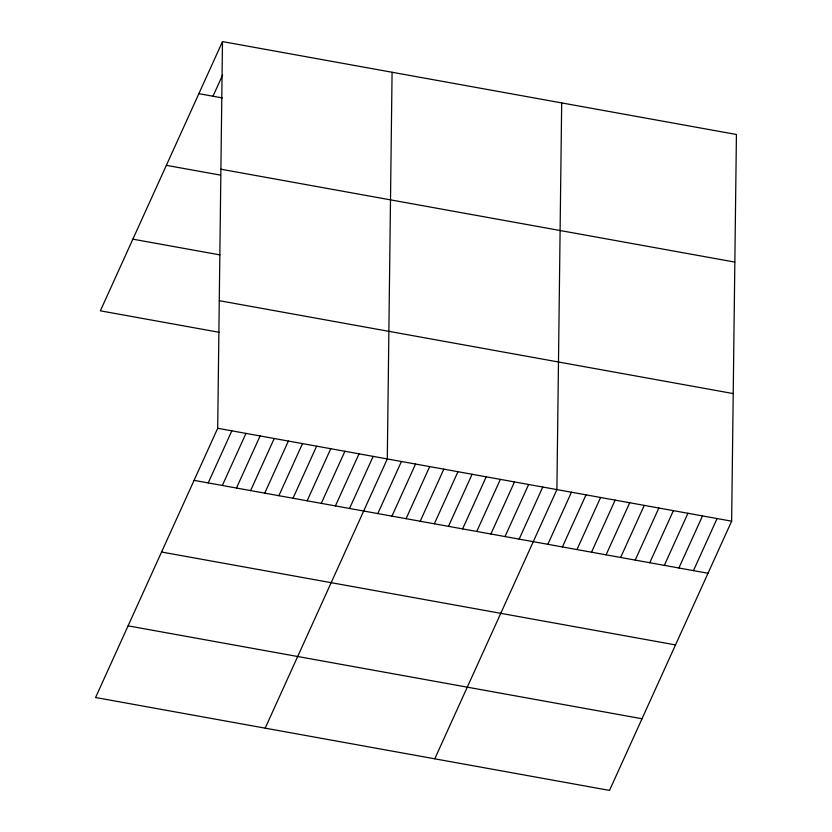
<?xml version="1.0" encoding="UTF-8"?>
<svg xmlns="http://www.w3.org/2000/svg" width="832" height="832" viewBox="0 0 832 832"><rect width="100%" height="100%" fill="white"/><g stroke="black" fill="none" stroke-linecap="round" stroke-linejoin="round"><path stroke-width="1.25" d="M217.693 428.282L222.487 41.6L736.424 134.493L731.64 521.175L609.513 790.4L95.576 697.507L217.693 428.282L731.64 521.175M392.08 72.259L387.296 458.942L265.179 728.166M561.683 102.908L556.899 489.601L434.772 758.815M222.487 41.6L100.36 310.825L219.315 332.322M212.992 96.231L222.654 74.932M208.208 482.914L231.826 430.841M222.342 485.472L245.96 433.399M236.475 488.03L260.094 435.947M250.609 490.578L274.227 438.506M264.742 493.137L288.361 441.064M278.876 495.695L302.494 443.612M293.01 498.243L316.628 446.17M307.143 500.802L330.762 448.718M321.277 503.35L344.895 451.277M335.41 505.908L359.029 453.835M349.544 508.466L373.162 456.383M377.811 513.573L401.43 461.5M391.945 516.131L415.563 464.048M406.078 518.679L429.697 466.606M420.212 521.238L443.83 469.154M434.346 523.786L457.964 471.713M448.479 526.344L472.098 474.271M462.613 528.902L486.231 476.819M476.746 531.45L500.365 479.378M490.88 534.009L514.498 481.936M505.014 536.567L528.632 484.484M519.147 539.115L542.766 487.042M547.841 544.305L571.459 492.232M562.401 546.936L586.019 494.863M576.961 549.567L600.59 497.494M591.521 552.198L615.15 500.126M606.091 554.83L629.71 502.757M620.651 557.461L644.27 505.388M635.211 560.092L658.83 508.019M649.771 562.723L673.39 510.65M664.331 565.365L687.96 513.282M678.891 567.996L702.52 515.913M693.462 570.627L717.08 518.544M198.858 93.673L222.414 97.937M220.906 169.208L734.843 262.101M166.358 165.339L220.532 175.126M132.86 239.158L220.022 254.914M219.274 300.685L733.221 393.578M194.074 480.366L708.022 573.258M161.564 552.022L675.511 644.914M128.076 625.851L642.023 718.744"/></g></svg>
